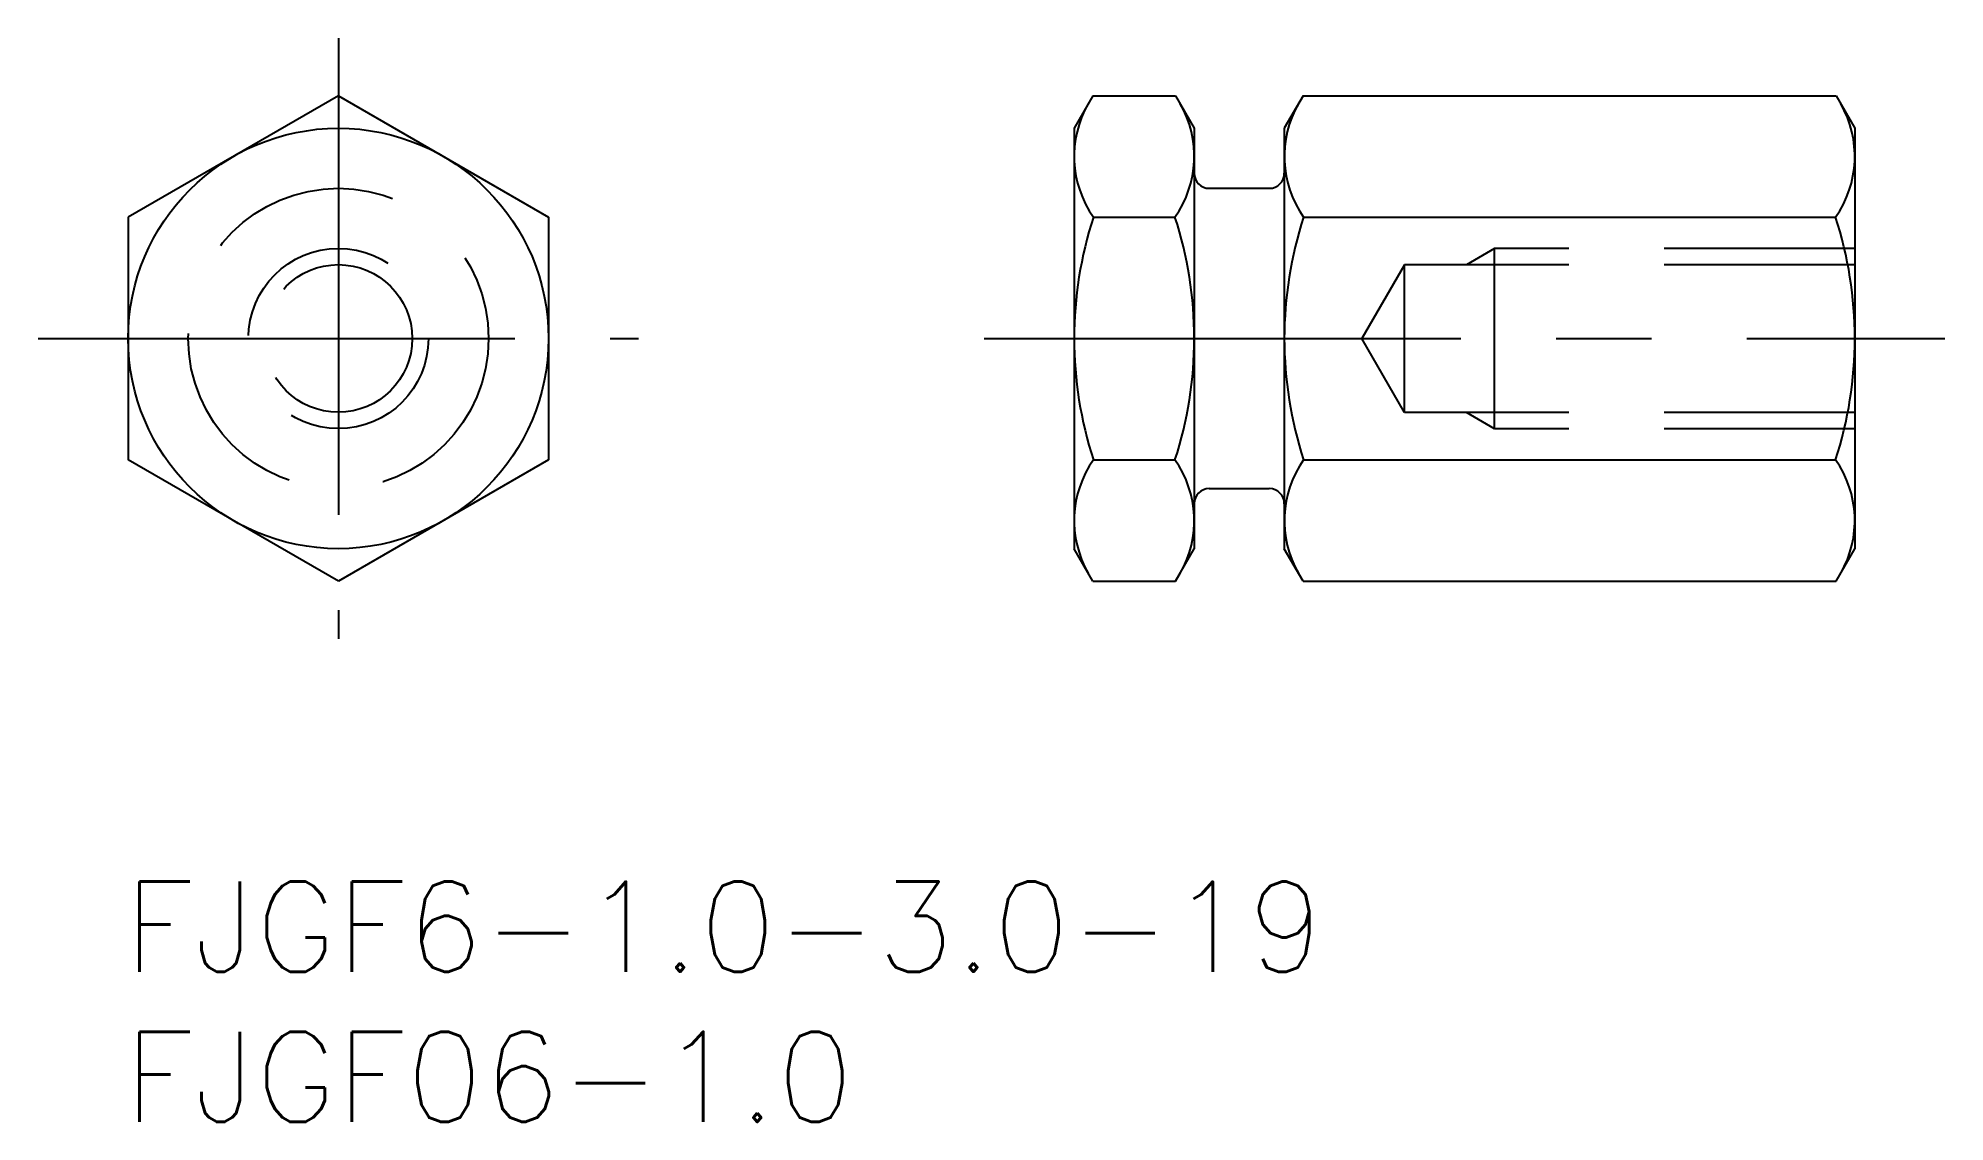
# Model space of a CAD drawing. Extents: x -2.9 to 60.6, y -8 to 28.1.
import ezdxf

# ---------------------------------------------------------------- set-up
doc = ezdxf.new("R2010")
doc.units = 0
doc.header["$LTSCALE"] = 0.5
doc.linetypes.add('CENTER', pattern=[50.8, 31.75, -6.35, 6.35, -6.35])
doc.linetypes.add('DASHED', pattern=[19.05, 12.7, -6.35])
for name, color, linetype in [('MSM_CENTER', 1, 'CENTER'), ('MSM_CONTINUOUS', 7, 'CONTINUOUS'), ('MSM_DASHED', 4, 'DASHED'), ('MSM_PART_NUMBER', 7, 'CONTINUOUS')]:
    doc.layers.add(name, color=color, linetype=linetype)
doc.styles.get("Standard").update_dxf_attribs({"font": 'txt.shx', "height": 3, "bigfont": 'bigfont.shx'})

# ---------------------------------------------------------------- blocks, each defined once
blk = doc.blocks.new('*U15')
at = {"layer": 'MSM_PART_NUMBER'}
blk.add_text('FJGF6-1.0-3.0-19', height=3, dxfattribs=at).set_placement((0, -3))
blk = doc.blocks.new('*U16')
at = {"layer": 'MSM_PART_NUMBER'}
blk.add_text('FJGF06-1.0', height=3, dxfattribs=at).set_placement((0, -8))

msp = doc.modelspace()

# ---------------------------------------------------------------- linework, layer by layer
at = {"layer": 'MSM_CENTER'}
for p, q in [((7.135, 28.083), (7.135, 8.083)), ((-2.865, 18.083), (17.135, 18.083)), ((28.641, 18.083), (60.641, 18.083))]:
    msp.add_line(p, q, dxfattribs=at)
at = {"layer": 'MSM_CONTINUOUS'}
for p, q in [((7.135, 26.166), (0.135, 22.124)), ((7.135, 26.166), (14.135, 22.124)), ((32.266, 26.166), (31.641, 25.083)), ((32.266, 26.166), (35.016, 26.166)), ((35.016, 26.166), (35.641, 25.083)), ((39.266, 26.166), (38.641, 25.083)), ((39.266, 26.166), (57.016, 26.166)), ((57.016, 26.166), (57.641, 25.083)), ((31.641, 25.083), (31.641, 11.083)), ((35.641, 25.083), (35.641, 11.083)), ((38.641, 25.083), (38.641, 11.083)), ((57.641, 25.083), (57.641, 11.083)), ((3.635, 24.145), (3.635, 24.145)), ((36.141, 23.083), (38.141, 23.083)), ((0.135, 22.124), (0.135, 14.041)), ((14.135, 22.124), (14.135, 14.041)), ((32.283, 22.124), (34.999, 22.124)), ((39.283, 22.124), (56.999, 22.124)), ((7.135, 10), (0.135, 14.041)), ((14.135, 14.041), (7.135, 10)), ((32.283, 14.041), (34.999, 14.041)), ((39.283, 14.041), (56.999, 14.041)), ((36.141, 13.083), (38.141, 13.083)), ((32.266, 10), (31.641, 11.083)), ((35.016, 10), (35.641, 11.083)), ((39.266, 10), (38.641, 11.083)), ((57.016, 10), (57.641, 11.083)), ((35.016, 10), (35.173, 10.272)), ((32.266, 10), (35.016, 10)), ((39.266, 10), (57.016, 10))]:
    msp.add_line(p, q, dxfattribs=at)
msp.add_circle((7.135, 18.083), 7, dxfattribs=at)
for centre, radius, start, end in [((35.141, 24.145), 3.5, 150, 215.26439), ((32.141, 24.145), 3.5, 324.73561, 30), ((42.141, 24.145), 3.5, 150, 215.26439), ((54.141, 24.145), 3.5, 324.73561, 30), ((36.141, 23.583), 0.5, 180, 270), ((38.141, 23.583), 0.5, 270, 0), ((44.678, 18.083), 13.037, 161.94029, 198.05971), ((22.605, 18.083), 13.037, 341.94028, 18.05971), ((51.678, 18.083), 13.037, 161.94029, 198.05971), ((44.605, 18.083), 13.037, 341.94029, 18.05971), ((35.141, 12.021), 3.5, 144.7356, 210), ((32.141, 12.021), 3.5, 330, 35.26439), ((42.141, 12.021), 3.5, 144.7356, 210), ((54.141, 12.021), 3.5, 330, 35.26439), ((36.141, 12.583), 0.5, 90, 180), ((38.141, 12.583), 0.5, 0, 90)]:
    msp.add_arc(centre, radius, start, end, dxfattribs=at)
at = {"layer": 'MSM_DASHED'}
for p, q in [((45.641, 21.079), (44.703, 20.538)), ((57.641, 21.079), (45.641, 21.079)), ((45.641, 15.079), (45.641, 21.079)), ((42.641, 20.538), (41.222, 18.079)), ((57.641, 20.538), (42.641, 20.538)), ((42.641, 15.621), (42.641, 20.538)), ((42.641, 15.621), (41.222, 18.079)), ((57.641, 15.621), (42.641, 15.621)), ((45.641, 15.079), (44.703, 15.621)), ((57.641, 15.079), (45.641, 15.079))]:
    msp.add_line(p, q, dxfattribs=at)
for radius in [5, 3, 2.458]:
    msp.add_circle((7.135, 18.083), radius, dxfattribs=at)

# ---------------------------------------------------------------- block references
at = {"layer": 'MSM_CONTINUOUS'}
for name in ['*U15', '*U16']:
    msp.add_blockref(name, (0, 0), dxfattribs=at)

doc.saveas('drawing.dxf')
